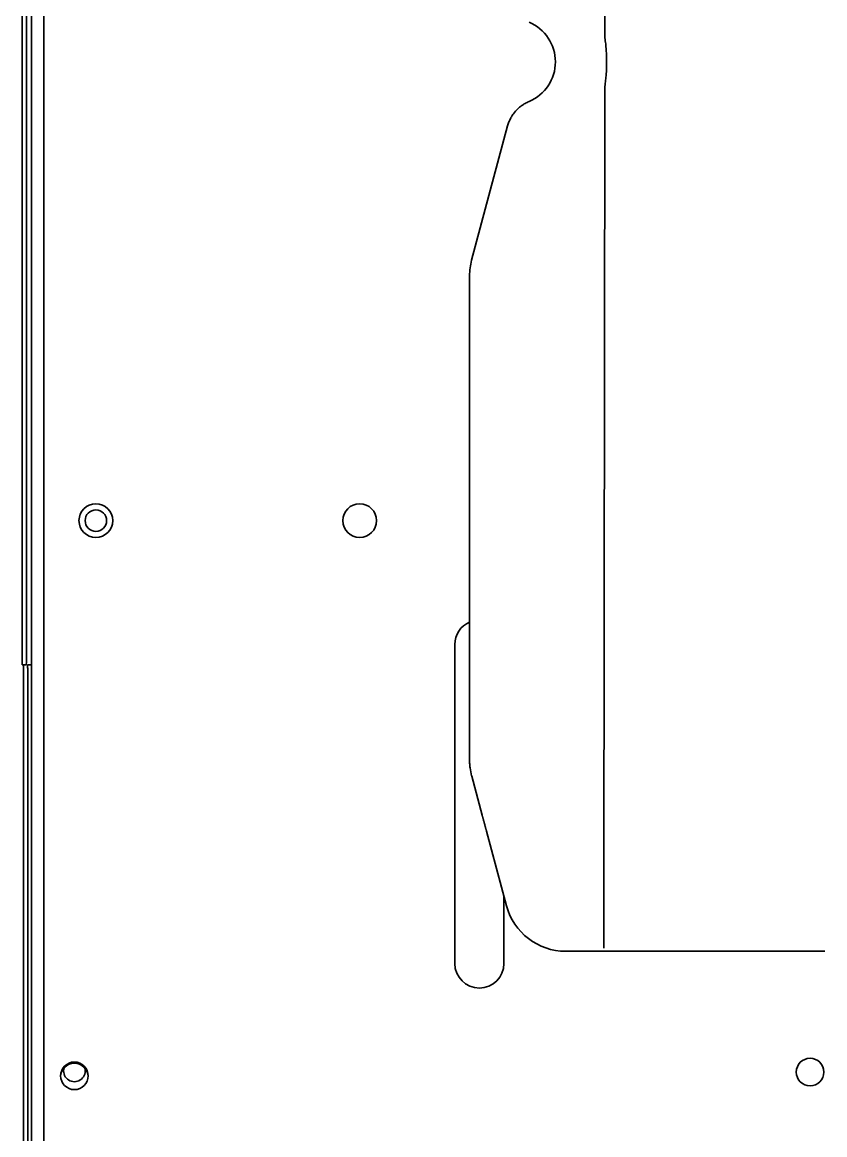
# Model space of a CAD drawing. Extents: x 5987 to 10491, y -672 to 3708.
# Drawn here: x 8371.6 to 8502.4, y 3002.6 to 3184 of the extents above; entities that cross this region are included whole.
import ezdxf

# ---------------------------------------------------------------- set-up
doc = ezdxf.new("R2010")
doc.units = 0
doc.header["$LTSCALE"] = 5
doc.layers.add('1', color=7, linetype='CONTINUOUS', true_color=0xffffff)

msp = doc.modelspace()

# ---------------------------------------------------------------- linework, layer by layer
at = {"layer": '1', "color": 7, "linetype": 'Continuous', "lineweight": 35}
for p, q in [((8373.07, 2751.53), (8373.07, 3571.53)), ((8371.57, 3570.73), (8371.57, 3079.23)), ((8372.25, 3080.23), (8372.25, 3567.73)), ((8375.07, 3525.47), (8375.07, 2864.79)), ((8444.81, 3145.21), (8450.67, 3167.08)), ((8444.47, 3063.7), (8444.47, 3142.62)), ((8442.07, 3082.53), (8442.07, 3030.53)), ((8371.58, 3079.23), (8371.57, 3079.23)), ((8371.58, 3079.23), (8372.2, 3079.23)), ((8371.77, 3079.23), (8371.77, 2735.53)), ((8373.07, 3079.23), (8372.41, 3079.23)), ((8372.46, 2738.53), (8372.46, 3078.23)), ((8446.53, 3054.7), (8444.82, 3061.09)), ((8450.49, 3039.94), (8447.23, 3052.11)), ((8450.07, 3030.53), (8450.07, 3041.48)), ((8480.35, 3032.53), (8460.14, 3032.53)), ((8491.24, 3032.53), (8487.28, 3032.53)), ((8499.49, 3032.53), (8498.17, 3032.53))]:
    msp.add_line(p, q, dxfattribs=at)
for centre, radius in [((8383.57, 3102.73), 2.75), ((8426.57, 3102.73), 2.75), ((8383.57, 3102.73), 1.75), ((8499.97, 3012.83), 2.25), ((8380.07, 3012.21), 2.25)]:
    msp.add_circle(centre, radius, dxfattribs=at)
for centre, radius, start, end in [((8451.47, 3177.53), 7, 292.5978, 67.4022), ((8454.47, 3142.62), 10, 165.0001, 179.9999), ((8446.07, 3082.53), 4, 113.5773, 180), ((8446.07, 3030.53), 4, 180, 0), ((8380.07, 3012.01), 2.25, 2.5538, 177.4518), ((8380.07, 3013.01), 1.75, 163.4002, 0), ((8380.07, 3013.01), 1.75, 0, 16.6053)]:
    msp.add_arc(centre, radius, start, end, dxfattribs=at)
for centre, major_axis, ratio, start_param, end_param in [((8372.2, 3080.23), (0, -1), 0.052336, 0, 1.570796), ((8372.41, 3078.23), (0, -1), 0.052336, 1.570796, 3.141593), ((8449.51, 3063.07), (2.15, -9.84), 0.499292, 4.800481, 4.8049), ((8460.15, 3042.53), (6.09, 7.94), 0.999758, 2.487211, 3.795974)]:
    msp.add_ellipse(centre, major_axis=major_axis, ratio=ratio, start_param=start_param, end_param=end_param, dxfattribs=at)
for points, degree in [([(8466.53, 3181.45), (8466.55, 3189.76), (8466.56, 3197.91)], 2), ([(8466.35, 3041.05), (8466.52, 3173.54)], 1), ([(8447.23, 3052.11), (8446.87, 3053.43), (8446.53, 3054.7)], 2), ([(8466.35, 3041.04), (8466.35, 3040.79), (8466.35, 3040.27), (8466.35, 3039.5), (8466.35, 3038.74), (8466.35, 3038.01), (8466.35, 3037.31), (8466.35, 3036.64), (8466.35, 3036.01), (8466.35, 3035.43), (8466.35, 3034.9), (8466.35, 3034.43), (8466.35, 3034.02), (8466.35, 3033.68), (8466.35, 3033.41), (8466.35, 3033.21), (8466.35, 3033.09), (8466.35, 3033.05), (8466.35, 3033.05)], 3), ([(8502.36, 3032.52), (8500.97, 3032.53), (8499.49, 3032.52)], 2)]:
    msp.add_open_spline(points, degree=degree, dxfattribs=at)
for points, knots in [([(8466.53, 3181.45), (8466.58, 3181.12), (8466.66, 3180.47), (8466.72, 3179.81), (8466.75, 3179.32), (8466.76, 3179.15), (8466.78, 3178.82), (8466.79, 3178.65), (8466.8, 3178.16), (8466.81, 3177.83), (8466.81, 3176.83), (8466.78, 3176.17), (8466.71, 3175.19), (8466.68, 3174.86), (8466.61, 3174.2), (8466.56, 3173.87), (8466.52, 3173.54)], [0, 0, 0, 0, 0.125, 0.25, 0.25, 0.3125, 0.3125, 0.375, 0.375, 0.5, 0.5, 0.75, 0.75, 0.875, 0.875, 1, 1, 1, 1]), ([(8454.16, 3171.06), (8453.95, 3170.97), (8453.74, 3170.88), (8453.35, 3170.65), (8453.15, 3170.53), (8452.88, 3170.33), (8452.79, 3170.26), (8452.65, 3170.16), (8452.61, 3170.12), (8452.52, 3170.04), (8452.48, 3170.01), (8452.27, 3169.81), (8452.11, 3169.65), (8451.81, 3169.31), (8451.67, 3169.13), (8451.47, 3168.85), (8451.41, 3168.75), (8451.32, 3168.61), (8451.29, 3168.56), (8451.23, 3168.46), (8451.21, 3168.41), (8451.07, 3168.15), (8450.88, 3167.74), (8450.73, 3167.3), (8450.67, 3167.08)], [0, 0, 0, 0, 0.125, 0.125, 0.25, 0.25, 0.3125, 0.3125, 0.34375, 0.34375, 0.375, 0.375, 0.5, 0.5, 0.625, 0.625, 0.6875, 0.6875, 0.71875, 0.71875, 0.75, 0.75, 0.875, 1, 1, 1, 1]), ([(8444.81, 3061.13), (8444.7, 3061.55), (8444.61, 3061.98), (8444.53, 3062.62), (8444.51, 3062.83), (8444.49, 3063.16), (8444.48, 3063.32), (8444.48, 3063.48), (8444.47, 3063.59), (8444.47, 3063.64), (8444.47, 3063.7)], [0, 0, 0, 0, 0.5, 0.5, 0.75, 0.75, 0.875, 0.9375, 0.9375, 1, 1, 1, 1]), ([(8487.28, 3032.53), (8487.28, 3032.53), (8487.26, 3032.53), (8487.24, 3032.53), (8487.22, 3032.53), (8487.2, 3032.53), (8487.17, 3032.53), (8487.15, 3032.53), (8487.13, 3032.53), (8487.11, 3032.53), (8487.08, 3032.53), (8487.06, 3032.53), (8487.04, 3032.53), (8487.02, 3032.53), (8486.99, 3032.53), (8486.97, 3032.53), (8486.95, 3032.53), (8486.92, 3032.53), (8486.9, 3032.53), (8486.87, 3032.53), (8486.85, 3032.53), (8486.83, 3032.53), (8486.8, 3032.53), (8486.78, 3032.53), (8486.75, 3032.53), (8486.73, 3032.53), (8486.7, 3032.53), (8486.68, 3032.53), (8486.65, 3032.53), (8486.63, 3032.53), (8486.6, 3032.53), (8486.58, 3032.53), (8486.55, 3032.53), (8486.52, 3032.53), (8486.5, 3032.53), (8486.47, 3032.53), (8486.45, 3032.53), (8486.42, 3032.53), (8486.39, 3032.53), (8486.37, 3032.53), (8486.34, 3032.53), (8486.31, 3032.53), (8486.29, 3032.53), (8486.26, 3032.53), (8486.23, 3032.53), (8486.2, 3032.53), (8486.18, 3032.53), (8486.15, 3032.53), (8486.12, 3032.53), (8486.09, 3032.53), (8486.07, 3032.53), (8486.04, 3032.53), (8486.01, 3032.53), (8485.98, 3032.53), (8485.84, 3032.53), (8485.56, 3032.53), (8485.14, 3032.53), (8484.71, 3032.53), (8484.27, 3032.53), (8483.8, 3032.53), (8483.33, 3032.53), (8482.84, 3032.53), (8482.49, 3032.53), (8482.26, 3032.53), (8482.18, 3032.53), (8482.09, 3032.53), (8482, 3032.53), (8481.92, 3032.53), (8481.83, 3032.53), (8481.74, 3032.53), (8481.66, 3032.53), (8481.57, 3032.53), (8481.48, 3032.53), (8481.4, 3032.53), (8481.31, 3032.53), (8481.22, 3032.53), (8481.13, 3032.53), (8481.05, 3032.53), (8480.96, 3032.53), (8480.87, 3032.53), (8480.79, 3032.53), (8480.7, 3032.53), (8480.61, 3032.53), (8480.53, 3032.53), (8480.44, 3032.53), (8480.38, 3032.53), (8480.35, 3032.53)], [0, 0, 0, 0, 0.005051, 0.010095, 0.015132, 0.02016, 0.025182, 0.030196, 0.035203, 0.040202, 0.045195, 0.05018, 0.055158, 0.060129, 0.065092, 0.070049, 0.074999, 0.079942, 0.084878, 0.089807, 0.094729, 0.099644, 0.104553, 0.109455, 0.11435, 0.119238, 0.124119, 0.128994, 0.133862, 0.138723, 0.143578, 0.148426, 0.153268, 0.158102, 0.162931, 0.167752, 0.172567, 0.177376, 0.182177, 0.186973, 0.191761, 0.196544, 0.201319, 0.206088, 0.210851, 0.215607, 0.220356, 0.225099, 0.229835, 0.234565, 0.239288, 0.244004, 0.248714, 0.253418, 0.258115, 0.322508, 0.38599, 0.44855, 0.510167, 0.573423, 0.635913, 0.697625, 0.75855, 0.769227, 0.779887, 0.790529, 0.801154, 0.811762, 0.822353, 0.832927, 0.843485, 0.854026, 0.864551, 0.87506, 0.885553, 0.89603, 0.906492, 0.916939, 0.92737, 0.937788, 0.948191, 0.958579, 0.968954, 0.979316, 0.989664, 1, 1, 1, 1]), ([(8498.17, 3032.53), (8498.15, 3032.53), (8498.12, 3032.53), (8498.08, 3032.53), (8498.04, 3032.53), (8497.99, 3032.53), (8497.95, 3032.53), (8497.91, 3032.53), (8497.86, 3032.53), (8497.82, 3032.53), (8497.78, 3032.53), (8497.73, 3032.53), (8497.69, 3032.53), (8497.65, 3032.53), (8497.6, 3032.53), (8497.56, 3032.53), (8497.52, 3032.53), (8497.47, 3032.53), (8497.43, 3032.53), (8497.39, 3032.53), (8497.34, 3032.53), (8497.3, 3032.53), (8497.25, 3032.53), (8497.21, 3032.53), (8497.17, 3032.53), (8497.12, 3032.53), (8497.08, 3032.53), (8497.04, 3032.53), (8496.99, 3032.53), (8496.95, 3032.53), (8496.91, 3032.53), (8496.86, 3032.53), (8496.82, 3032.53), (8496.78, 3032.53), (8496.73, 3032.53), (8496.69, 3032.53), (8496.65, 3032.53), (8496.6, 3032.53), (8496.56, 3032.53), (8496.52, 3032.53), (8496.47, 3032.53), (8496.43, 3032.53), (8496.39, 3032.53), (8496.34, 3032.53), (8496.3, 3032.53), (8496.26, 3032.53), (8496.21, 3032.53), (8496.02, 3032.53), (8495.68, 3032.53), (8495.19, 3032.53), (8494.72, 3032.53), (8494.25, 3032.53), (8493.81, 3032.53), (8493.38, 3032.53), (8492.96, 3032.53), (8492.67, 3032.53), (8492.51, 3032.53), (8492.45, 3032.53), (8492.39, 3032.53), (8492.34, 3032.53), (8492.28, 3032.53), (8492.23, 3032.53), (8492.17, 3032.53), (8492.12, 3032.53), (8492.06, 3032.53), (8492.01, 3032.53), (8491.96, 3032.53), (8491.91, 3032.53), (8491.85, 3032.53), (8491.8, 3032.53), (8491.75, 3032.53), (8491.7, 3032.53), (8491.65, 3032.53), (8491.6, 3032.53), (8491.56, 3032.53), (8491.51, 3032.53), (8491.46, 3032.53), (8491.41, 3032.53), (8491.37, 3032.53), (8491.32, 3032.53), (8491.28, 3032.53), (8491.25, 3032.53), (8491.24, 3032.53)], [0, 0, 0, 0, 0.005159, 0.010321, 0.015487, 0.020656, 0.025829, 0.031005, 0.036185, 0.041369, 0.046557, 0.051749, 0.056944, 0.062143, 0.067347, 0.072554, 0.077765, 0.08298, 0.088199, 0.093423, 0.09865, 0.103882, 0.109118, 0.114358, 0.119602, 0.124851, 0.130103, 0.135361, 0.140622, 0.145888, 0.151158, 0.156433, 0.161712, 0.166996, 0.172284, 0.177577, 0.182874, 0.188176, 0.193482, 0.198793, 0.204108, 0.209428, 0.214753, 0.220082, 0.225416, 0.230755, 0.236098, 0.241446, 0.302414, 0.36414, 0.426616, 0.489829, 0.551404, 0.613953, 0.677452, 0.741888, 0.751493, 0.761122, 0.770777, 0.780457, 0.790162, 0.799893, 0.809649, 0.81943, 0.829237, 0.839069, 0.848927, 0.85881, 0.86872, 0.878655, 0.888617, 0.898605, 0.90862, 0.918661, 0.92873, 0.938826, 0.94895, 0.959102, 0.969283, 0.979492, 0.989731, 1, 1, 1, 1])]:
    msp.add_open_spline(points, degree=3, knots=knots, dxfattribs=at)

doc.saveas('drawing.dxf')
